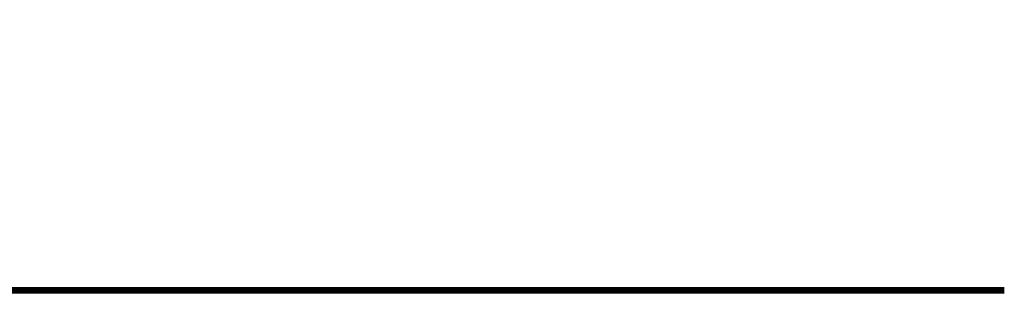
# Model space of a CAD drawing. Header units: inches. Extents: x 16 to 776, y 37 to 575.
# Drawn here: x 325.75 to 347, y 280.5 to 286.33 of the extents above; entities that cross this region are included whole.
import ezdxf

# ---------------------------------------------------------------- set-up
doc = ezdxf.new("R2010")
doc.units = ezdxf.units.IN
doc.header["$MEASUREMENT"] = 0
doc.layers.add('P', color=250, linetype='CONTINUOUS', lineweight=100)
doc.layers.add('Text', color=250, linetype='CONTINUOUS', lineweight=100)
doc.styles.get("Standard").update_dxf_attribs({"font": 'txt', "width": 0.75})

msp = doc.modelspace()

# ---------------------------------------------------------------- linework, layer by layer
at = {"layer": 'P', "color": 0, "linetype": 'Continuous'}
msp.add_lwpolyline([(236.167, 280.5), (347, 280.5)], dxfattribs=at)

# ---------------------------------------------------------------- texts
at = {"layer": 'Text', "color": 0, "linetype": 'Continuous', "char_height": 4.33333, "attachment_point": 4}
for insert in [(325.833, 286.333), (329.167, 286.333), (332.5, 286.333), (336.333, 286.333), (338.333, 286.333), (342.333, 286.333)]:
    msp.add_mtext('{\\fCIDFont+ F2|b0|i0|c1|p15;}', dxfattribs=dict(at, insert=insert))

doc.saveas('drawing.dxf')
